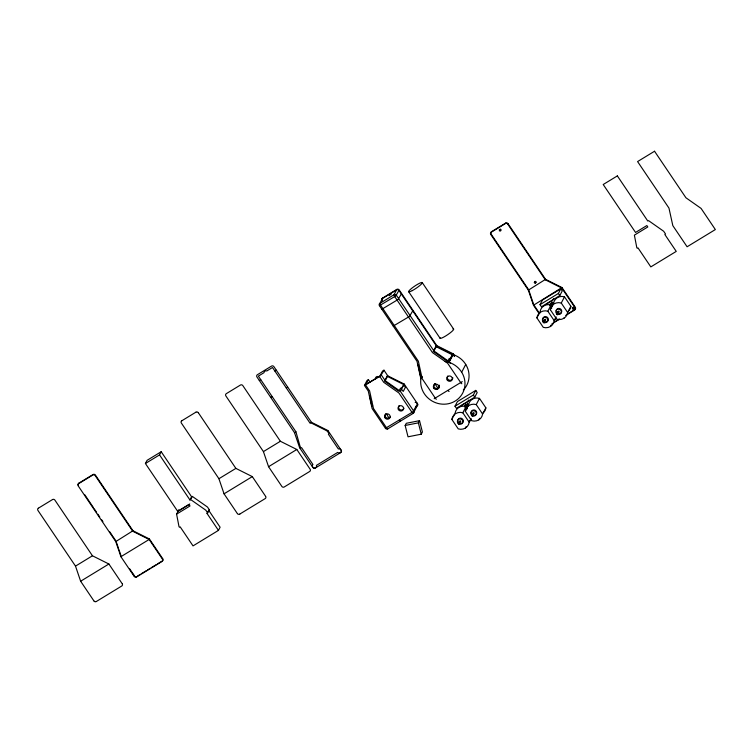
<?xml version="1.0" encoding="UTF-8"?>
<svg xmlns="http://www.w3.org/2000/svg" width="753" height="753" viewBox="0 0 753 753"><rect width="100%" height="100%" fill="white"/><g stroke="black" fill="none" stroke-linecap="round" stroke-linejoin="round"><path stroke-width="1.13" d="M368.415 379.653L367.003 380.519L364.443 385.461L368.264 391.023L372.123 408.559L385.432 428.297A1.722 1.628 27.6 0 0 387.804 428.843L413.237 413.35L417.049 406.046A1.722 1.628 27.6 0 0 417.51 403.777L404.201 384.039L387.767 375.822L383.964 370.184L382.552 371.041L380.001 375.907L365.873 384.519L368.415 379.653L370.203 382.298M381.809 309.257L398.064 299.525L401.33 293.952M421.096 377.705L421.266 376.895M454.426 356.536L452.948 354.334L436.514 346.116L398.949 290.432L395.683 295.995L379.437 305.671A1.722 1.628 27.6 0 1 379.907 303.365L382.458 298.499L396.586 289.886A1.722 1.628 27.6 0 1 398.949 290.432M393.235 326.077L409.472 316.439L412.738 310.876M379.437 305.671L417.011 361.318L420.871 378.853M385.432 428.297L412.964 411.778L417.51 403.777M191.629 496.839L192.344 496.415L207.499 507.061L209.4 509.885L208.694 510.318L220.111 527.232L218.455 530.394L193.022 545.897L180.183 526.865L179.478 527.298L178.998 526.592L176.588 514.139L190.01 505.96L189.059 504.548L177.755 511.438L145.414 463.509L147.07 460.347L161.198 451.734L191.629 496.839L189.982 500.011L159.551 454.897L161.198 451.734M121.158 556.203L120.904 556.693L134.222 576.431M78.971 483.115L93.024 474.55A1.722 1.628 27.6 0 1 95.415 475.077L132.98 530.761L149.414 538.979L149.16 539.468L120.904 556.693L115.774 541.586L78.227 485.93A1.77 1.675 27.6 0 1 78.566 483.652M177.755 511.438L178.583 509.856M176.588 514.139L178.235 510.976L189.747 503.964M189.982 500.011L192.344 496.415M218.455 530.394L207.047 513.48L208.694 510.318M207.047 513.48L209.4 509.885M364.443 385.48L380.698 375.747L383.964 370.184M387.061 376.255L384.51 381.122L398.921 391.24L400.568 388.077L403.231 391.428L405.396 387.287L403.495 384.472L387.061 376.255L387.767 375.822L385.216 380.689L400.38 391.344L413.698 411.072A1.722 1.628 27.6 0 1 413.237 413.35A1.722 0.48 58.6 0 1 412.032 412.428L398.902 392.962L383.738 382.308L379.747 376.396M401.33 388.604L404.201 384.039L400.38 391.344M389.085 418.244L386.684 414.235M450.398 363.511L449.127 361.638L433.963 350.983L436.768 345.627L399.203 289.943A1.722 1.628 27.6 0 0 396.897 289.359M405.152 425.473L406.3 423.29L419.525 420.673L422.395 432.006L421.256 434.189L408.032 436.806L405.152 425.473L418.376 422.857L419.525 420.673M452.242 354.767L450.078 358.899L449.315 358.372L447.668 361.534L433.257 351.416L435.808 346.54L452.242 354.767L452.948 354.334M449.127 361.638L453.202 353.844L436.768 345.627L435.705 346.276M437.691 388.793L437.964 388.275L434.801 383.588M461.674 372.227L465.74 364.433M454.991 406.215L457.41 401.594L475.783 390.393L477.204 392.511L474.785 397.132L456.422 408.324L454.991 406.215L473.364 395.024L475.783 390.393M470.983 418.79L469.194 422.217A8.829 8.368 27.6 0 1 458.238 428.89L451.866 419.44L452.271 418.659M452.468 418.273L452.873 417.501M453.278 416.72L454.501 414.395M454.906 413.613L455.104 413.228A8.829 8.368 27.6 0 1 465.58 406.422M466.7 409.66L464.573 406.507L465.203 405.293L467.679 403.787L468.526 405.048A8.829 8.368 27.6 0 1 479.482 398.375L485.864 407.834L482.617 414.037A8.829 8.368 27.6 0 1 471.66 420.711L465.288 411.26L467.895 406.262L467.039 405.001L467.679 403.787M465.627 405.867L466.267 404.643M468.63 400.059L467.745 401.763L461.382 405.632M466.615 404.436L465.985 405.651L467.227 407.495M451.866 419.44A8.829 8.368 27.6 0 1 462.813 412.766L465.42 407.778M538.47 312.646L533.482 305.247L528.352 290.14L545.567 279.325L562.002 287.542L575.311 307.271M465.288 411.26A8.829 8.368 27.6 0 1 476.235 404.587L479.482 398.375M465.401 428.052L466.211 426.499M575.057 307.761L561.747 288.032L545.313 279.805L545.567 279.325L508.011 223.66M533.482 305.247L562.002 287.542L561.747 288.032M478.823 419.873L479.633 418.32M540.014 304.664L542.433 300.042L560.806 288.851L562.227 290.969L559.808 295.59L541.445 306.782L540.014 304.664L558.387 293.472L560.806 288.851M556.175 316.928L554.217 320.674A8.829 8.368 27.6 0 1 543.261 327.348L536.889 317.888L537.294 317.117M537.491 316.731L538.103 315.563M538.301 315.178L540.127 311.686A8.829 8.368 27.6 0 1 550.603 304.88M551.723 308.118L549.596 304.965L550.227 303.751L552.702 302.245L553.549 303.506L550.311 309.709L556.683 319.168A8.829 8.368 27.6 0 0 567.64 312.495L570.878 306.283L564.505 296.833A8.829 8.368 27.6 0 0 553.549 303.506M553.653 298.508L552.758 300.212L546.405 304.09M551.638 302.885L551.008 304.108L552.25 305.944M536.889 317.888A8.829 8.368 27.6 0 1 547.836 311.215L550.443 306.226M549.596 304.965L552.062 303.459L552.702 302.245M550.311 309.709A8.829 8.368 27.6 0 1 561.258 303.035L564.505 296.833M550.424 326.51L551.234 324.957M563.846 318.331L564.251 317.55M381.385 375.098L385.216 380.689M462.248 381.602L434.189 398.704M52.465 499.597L38.412 508.171M78.717 483.605L92.788 475.03A1.722 1.628 27.6 0 1 95.16 475.567L132.726 531.251L149.16 539.468L162.469 559.197M181.821 420.767L195.912 412.173M382.712 298L396.831 289.406M396.539 289.914L394.035 294.752L379.907 303.365A1.722 0.48 58.6 0 0 380.604 305.257L418.357 361.214L422.207 378.75L435.338 398.215A1.722 0.48 58.6 0 0 436.382 399.222M239.868 514.026L265.16 498.618A1.722 1.628 27.6 0 0 265.771 496.622M239.812 514.064L239.718 514.12A1.722 1.628 27.6 0 1 237.421 513.65M505.385 223.575L491.267 232.178A1.76 1.666 27.6 0 0 490.74 234.456L528.352 290.14M259.324 380.5L260.736 379.634M274.864 371.022L276.276 370.165M145.414 463.509L159.551 454.897M270.732 397.415L272.153 396.549M286.281 387.936L287.693 387.08M131.926 531.411L132.98 530.761L115.774 541.586L116.028 541.096L116.348 542.038M93.843 600.809L80.637 581.231L75.507 566.124L92.459 555.789L108.893 564.006L122.202 583.735M237.364 513.574L224.046 493.827L218.916 478.72L235.877 468.385L252.311 476.611L265.621 496.34M263.428 451.602L280.38 441.267L296.814 449.485L310.132 469.223A1.722 1.628 27.6 0 1 309.671 471.491L284.229 486.984A1.722 1.628 27.6 0 1 281.867 486.438L268.557 466.7L263.428 451.602L225.862 395.918A1.722 1.628 27.6 0 1 226.324 393.65L240.452 385.037A1.722 1.628 27.6 0 1 242.814 385.583L280.38 441.267M294.508 432.655L256.942 376.971A1.722 1.628 27.6 0 1 257.413 374.702L271.541 366.09A1.722 1.628 27.6 0 1 273.904 366.636L311.469 422.32L327.903 430.537L341.213 450.275A1.722 1.628 27.6 0 1 340.751 452.544L315.319 468.046A1.722 1.628 27.6 0 1 312.956 467.5L299.638 447.762L294.508 432.655L295.92 431.789L300.343 447.329L300.824 448.035L301.529 447.602L312.919 464.488A2.155 2.043 27.6 0 0 312.749 467.161A2.155 2.043 27.6 0 0 315.46 467.839A2.155 2.043 27.6 0 0 316.448 465.373L337.721 452.402A2.155 2.043 27.6 0 0 340.497 452.581A2.155 2.043 27.6 0 0 340.977 449.955A2.155 2.043 27.6 0 0 338.351 448.986L328.393 434.217L329.099 433.784L327.197 430.97L310.763 422.753M311.469 422.32L310.057 423.186L272.492 367.502L266.835 370.947A2.155 2.043 27.6 0 0 264.011 372.669L258.364 376.114L295.92 431.789M435.45 346.757L436.514 346.116M80.637 581.231L108.893 564.006M224.046 493.827L252.311 476.611M268.557 466.7L296.814 449.485M299.638 447.762L300.343 447.329M327.197 430.97L327.903 430.537M137.441 576.12L140.529 574.238M141.517 573.635L146.458 570.623M147.447 570.021L150.412 568.214M151.4 567.611L156.342 564.599M157.33 563.997L162.272 560.985A1.722 1.628 27.6 0 0 162.883 558.99M554.095 322.19L559.037 319.178M566.943 314.368L574.85 309.549A1.722 1.628 27.6 0 0 575.461 307.553M551.864 323.884L559.771 319.065M565.701 315.451L574.595 310.029A1.722 1.628 27.6 0 0 575.207 308.043M136.632 576.939L162.017 561.474A1.722 1.628 27.6 0 0 162.629 559.479M464.573 406.507L467.039 405.001M96.309 601.515L121.741 586.013A1.722 1.628 27.6 0 0 122.362 584.017M505.64 223.086L491.549 231.679A1.76 1.666 27.6 0 0 490.994 233.967M573.494 308.73L574.097 307.968L573.457 307.139L572.402 307.779L573.541 307.817L573.739 308.852L572.449 309.031L572.459 307.761L572.647 308.495M500.444 230.672L501.084 229.9L500.444 229.072L499.399 229.674L500.529 229.74L500.679 230.851L499.371 230.907L499.503 229.646L499.606 230.399M371.775 405.773L372.603 405.632M448.204 361.929L449.287 361.901L453.118 354.588A22.402 21.235 27.6 0 1 463.293 390.073M447.856 361.873L445.079 361.449A22.402 21.235 27.6 0 1 464.695 387.127A22.402 21.235 27.6 0 1 437.917 403.439A22.402 21.235 27.6 0 1 421.558 375.785M535.101 282.77C538.339 282.337 533.34 279.768 535.025 282.733M190.688 499.578L205.851 510.233L207.753 513.047M459.707 423.318C456.459 421.915 459.838 426.612 459.707 423.318A2.796 2.654 27.6 0 0 463.283 420.701A2.796 2.654 27.6 0 0 459.245 418.395A2.796 2.654 27.6 0 0 458.746 422.8M507.738 224.121L545.313 279.805M93.899 600.894L93.956 600.969A1.722 1.628 27.6 0 0 96.252 601.553M134.392 575.819L133.78 574.915M558.387 293.472L559.808 295.59M561.258 303.035L567.64 312.495M552.062 303.459L552.918 304.72M547.836 311.215L554.217 320.674M539.722 313.634L533.736 304.767L528.606 289.66L491.031 233.948M422.245 282.582L453.635 329.108M453.202 353.844L454.586 355.905M408.691 291.74L440.072 338.257M473.364 395.024L474.785 397.132M476.235 404.587L482.617 414.037M433.963 350.983L396.407 295.298A1.722 1.628 27.6 0 0 394.035 294.752A1.722 0.48 58.6 0 0 394.732 296.644L432.486 352.602L447.649 363.257L460.78 382.712A1.722 0.48 58.6 0 0 461.824 383.719M465.203 405.293L467.491 408.634M462.813 412.766L469.194 422.217M365.619 385.009L369.61 390.92L373.469 408.455L386.6 427.92A1.722 0.48 58.6 0 0 387.804 428.843M198.312 412.71L235.877 468.385M218.916 478.72L181.369 423.064A1.77 1.675 27.6 0 1 181.708 420.786M149.414 538.979L162.723 558.707M84.741 494.712L93.504 507.701M94.125 508.633L96.629 512.341M97.881 514.195L99.754 516.982M101.636 519.758L102.888 521.613M109.769 531.816L112.272 535.534M112.903 536.456L115.397 540.165M129.638 568.769L133.13 573.946M133.319 574.228L133.695 574.784M92.459 555.789L54.894 500.105A1.722 1.628 27.6 0 0 52.597 499.521M75.507 566.124L37.961 510.468A1.77 1.675 27.6 0 1 38.299 508.19M116.668 542.988L116.988 543.93M117.308 544.871L118.588 548.645M118.918 549.596L119.238 550.537M119.558 551.478L120.838 555.262M418.376 422.857L421.256 434.189M418.019 364.659L420.522 376.058M369.525 395.504L371.53 404.625M371.229 399.89L371.634 401.989M388.99 418.244A2.155 2.043 27.6 0 1 390.496 417.426M415.167 402.375A2.155 2.043 27.6 0 1 417.529 404.097A2.155 2.043 27.6 0 1 416.042 406.441M375.596 379.07A2.155 2.043 27.6 0 1 379.145 377.14M403.975 408.173A2.796 2.654 27.6 0 1 400.022 409.679A2.796 2.654 27.6 0 1 399.184 405.538M390.468 416.588A2.796 2.654 27.6 0 1 386.487 417.793A2.796 2.654 27.6 0 1 385.762 413.717M400.521 421.096A1.722 0.48 58.6 0 1 399.316 420.174M382.006 300.795A1.77 1.675 27.6 0 1 382.468 298.433M389.292 295.637A2.155 2.043 27.6 0 1 391.127 294.592M437.484 389A2.155 2.043 27.6 0 1 439.46 387.72M452.817 377.714A2.796 2.654 27.6 0 1 449.259 380.18A2.796 2.654 27.6 0 1 447.762 376.039M439.272 385.159A2.796 2.654 27.6 0 1 437.766 388.322A2.796 2.654 27.6 0 1 434.274 387.136A2.796 2.654 27.6 0 1 434.876 383.672M449.108 391.466A1.722 0.48 58.6 0 1 448.054 390.468M452.948 329.023A8.179 1.29 -34 0 1 447.828 334.586A8.179 1.29 -34 0 1 440.138 337.768M421.049 377.018A8.029 3.285 -64.2 0 1 421.351 375.86M422.056 377.507A6.335 1.205 -75.7 0 1 422.217 376.641M471.971 414.442A2.796 2.654 27.6 0 1 472.14 410.545A2.796 2.654 27.6 0 1 476.15 411.11A2.796 2.654 27.6 0 1 475.491 414.941M474.541 415.289A2.796 2.654 27.6 0 1 473.421 415.261M471.783 415.355A2.796 2.654 27.6 0 1 472.366 410.912A2.796 2.654 27.6 0 1 476.338 413.435A2.796 2.654 27.6 0 1 472.489 415.807M485.864 407.834A8.829 8.368 27.6 0 1 483.087 412.936M471.378 419.092A8.829 8.368 27.6 0 1 469.326 421.379M196.006 412.126A1.722 1.628 27.6 0 1 198.312 412.71M78.481 485.44A1.77 1.675 27.6 0 1 78.82 483.162M136.519 577.014A1.722 1.628 27.6 0 1 134.279 576.506M136.773 576.525A1.722 1.628 27.6 0 1 134.994 576.44M505.498 223.519A1.722 1.628 27.6 0 1 507.691 224.055M505.752 223.029A1.722 1.628 27.6 0 1 507.946 223.566M543.572 321.079A2.796 2.654 27.6 0 1 543.732 317.182A2.796 2.654 27.6 0 1 547.751 317.747A2.796 2.654 27.6 0 1 547.092 321.569M546.141 321.926A2.796 2.654 27.6 0 1 545.021 321.889M555.893 318.303A8.829 8.368 27.6 0 1 554.688 319.573M556.213 310.744A2.796 2.654 27.6 0 1 559.121 308.429A2.796 2.654 27.6 0 1 561.738 311.271A2.796 2.654 27.6 0 1 559.008 313.785M556.994 312.89A2.796 2.654 27.6 0 1 556.429 312.062M556.806 313.803A2.796 2.654 27.6 0 1 557.389 309.361A2.796 2.654 27.6 0 1 561.361 311.883A2.796 2.654 27.6 0 1 557.512 314.255M570.878 306.283A8.829 8.368 27.6 0 1 568.11 311.384M382.157 300.127A1.77 1.675 27.6 0 1 382.599 298.028M459.302 421.445C460.761 424.457 461.542 418.95 459.302 421.445M471.576 415.458C473.035 418.47 473.835 412.964 471.576 415.458M472.724 413.265C474.051 416.258 475.124 410.874 472.733 413.181M534.319 282.403C535.788 285.406 536.541 279.89 534.319 282.403M543.177 322.096C544.664 325.108 545.37 319.573 543.177 322.096M544.315 319.903C545.774 322.924 546.574 317.371 544.315 319.903M556.599 313.916C558.067 316.919 558.839 311.413 556.599 313.916M557.747 311.723C559.15 314.735 560.1 309.219 557.747 311.723M654.545 151.24L637.584 161.575L668.965 208.092L672.824 225.636L687.094 246.777L715.35 229.561L701.081 208.412L685.927 197.766L654.545 151.24M617.347 175.901L603.209 184.513L635.551 232.442L646.846 225.552L647.796 226.964L634.374 235.143L636.793 247.596L637.273 248.302L637.979 247.869L650.818 266.901L676.25 251.398L664.833 234.484L665.548 234.051L663.638 231.237L648.484 220.582L647.778 221.015L617.347 175.901M398.393 409.576A2.796 2.654 27.6 0 0 403.194 409.773A2.796 2.654 27.6 0 0 400.794 405.651A2.796 2.654 27.6 0 0 398.393 409.576M384.971 417.755A2.796 2.654 27.6 0 0 389.772 417.953A2.796 2.654 27.6 0 0 387.362 413.83A2.796 2.654 27.6 0 0 384.971 417.755M447.141 379.86A2.796 2.654 27.6 0 0 451.941 380.067A2.796 2.654 27.6 0 0 449.532 375.945A2.796 2.654 27.6 0 0 447.141 379.86M433.719 388.049A2.796 2.654 27.6 0 0 438.519 388.247A2.796 2.654 27.6 0 0 436.109 384.124A2.796 2.654 27.6 0 0 433.719 388.049M412.277 290.611A8.179 1.29 -34 0 0 422.282 282.676A8.179 1.29 -34 0 0 411.844 288.201A8.179 1.29 -34 0 0 412.277 290.611M457.777 422.847A2.796 2.654 27.6 0 0 462.577 422.951A2.796 2.654 27.6 0 0 460.083 418.875A2.796 2.654 27.6 0 0 457.777 422.847M542.8 321.305A2.796 2.654 27.6 0 0 547.591 321.409A2.796 2.654 27.6 0 0 545.106 317.333A2.796 2.654 27.6 0 0 542.8 321.305"/></g></svg>
